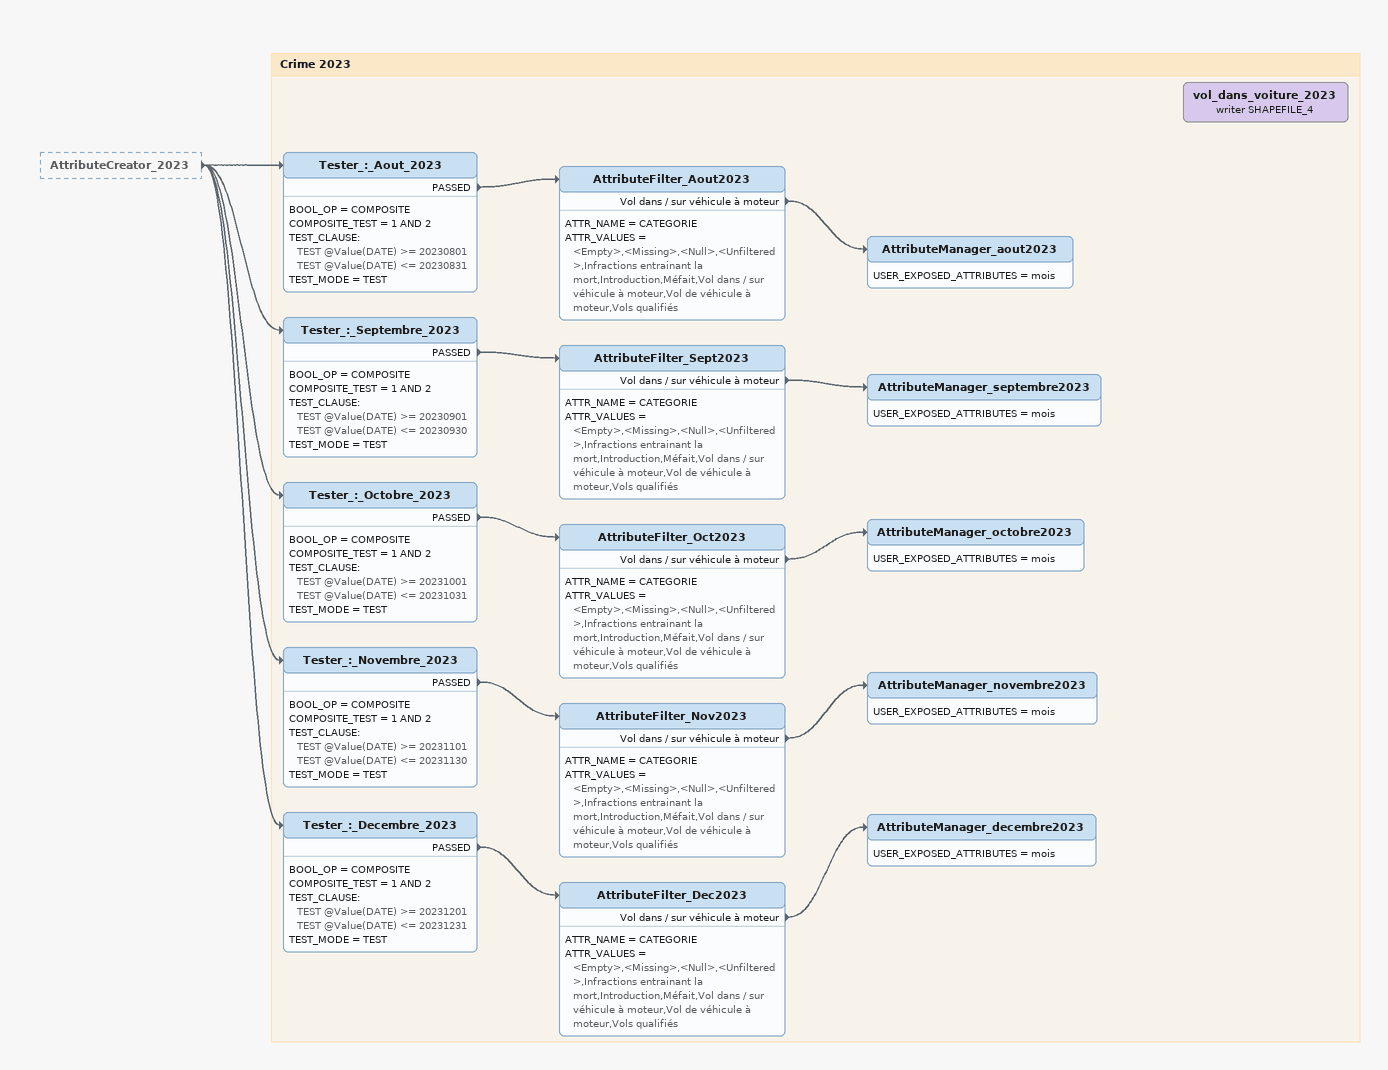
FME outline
AttributeCreator_2023 [outside]
    -> Tester_:_Aout_2023
    -> Tester_:_Septembre_2023
    -> Tester_:_Octobre_2023
    -> Tester_:_Novembre_2023
    -> Tester_:_Decembre_2023

Bookmark: Crime 2023
Tester_:_Aout_2023
    BOOL_OP = COMPOSITE
    COMPOSITE_TEST = 1 AND 2
    TEST_CLAUSE:
      TEST @Value(DATE) >= 20230801
      TEST @Value(DATE) <= 20230831
    TEST_MODE = TEST
    PASSED -> AttributeFilter_Aout2023
AttributeFilter_Aout2023
    ATTR_NAME = CATEGORIE
    ATTR_VALUES = <Empty>,<Missing>,<Null>,<Unfiltered>,Infractions entrainant la mort,Introduction,Méfait,Vol dans / sur véhicule à moteur,Vol de véhicule à moteur,Vols qualifiés
    Vol dans / sur véhicule à moteur -> AttributeManager_aout2023
AttributeManager_aout2023
    USER_EXPOSED_ATTRIBUTES = mois
Tester_:_Septembre_2023
    BOOL_OP = COMPOSITE
    COMPOSITE_TEST = 1 AND 2
    TEST_CLAUSE:
      TEST @Value(DATE) >= 20230901
      TEST @Value(DATE) <= 20230930
    TEST_MODE = TEST
    PASSED -> AttributeFilter_Sept2023
AttributeFilter_Sept2023
    ATTR_NAME = CATEGORIE
    ATTR_VALUES = <Empty>,<Missing>,<Null>,<Unfiltered>,Infractions entrainant la mort,Introduction,Méfait,Vol dans / sur véhicule à moteur,Vol de véhicule à moteur,Vols qualifiés
    Vol dans / sur véhicule à moteur -> AttributeManager_septembre2023
AttributeManager_septembre2023
    USER_EXPOSED_ATTRIBUTES = mois
Tester_:_Octobre_2023
    BOOL_OP = COMPOSITE
    COMPOSITE_TEST = 1 AND 2
    TEST_CLAUSE:
      TEST @Value(DATE) >= 20231001
      TEST @Value(DATE) <= 20231031
    TEST_MODE = TEST
    PASSED -> AttributeFilter_Oct2023
AttributeFilter_Oct2023
    ATTR_NAME = CATEGORIE
    ATTR_VALUES = <Empty>,<Missing>,<Null>,<Unfiltered>,Infractions entrainant la mort,Introduction,Méfait,Vol dans / sur véhicule à moteur,Vol de véhicule à moteur,Vols qualifiés
    Vol dans / sur véhicule à moteur -> AttributeManager_octobre2023
AttributeManager_octobre2023
    USER_EXPOSED_ATTRIBUTES = mois
Tester_:_Novembre_2023
    BOOL_OP = COMPOSITE
    COMPOSITE_TEST = 1 AND 2
    TEST_CLAUSE:
      TEST @Value(DATE) >= 20231101
      TEST @Value(DATE) <= 20231130
    TEST_MODE = TEST
    PASSED -> AttributeFilter_Nov2023
AttributeFilter_Nov2023
    ATTR_NAME = CATEGORIE
    ATTR_VALUES = <Empty>,<Missing>,<Null>,<Unfiltered>,Infractions entrainant la mort,Introduction,Méfait,Vol dans / sur véhicule à moteur,Vol de véhicule à moteur,Vols qualifiés
    Vol dans / sur véhicule à moteur -> AttributeManager_novembre2023
AttributeManager_novembre2023
    USER_EXPOSED_ATTRIBUTES = mois
Tester_:_Decembre_2023
    BOOL_OP = COMPOSITE
    COMPOSITE_TEST = 1 AND 2
    TEST_CLAUSE:
      TEST @Value(DATE) >= 20231201
      TEST @Value(DATE) <= 20231231
    TEST_MODE = TEST
    PASSED -> AttributeFilter_Dec2023
AttributeFilter_Dec2023
    ATTR_NAME = CATEGORIE
    ATTR_VALUES = <Empty>,<Missing>,<Null>,<Unfiltered>,Infractions entrainant la mort,Introduction,Méfait,Vol dans / sur véhicule à moteur,Vol de véhicule à moteur,Vols qualifiés
    Vol dans / sur véhicule à moteur -> AttributeManager_decembre2023
AttributeManager_decembre2023
    USER_EXPOSED_ATTRIBUTES = mois
vol_dans_voiture_2023 (writer SHAPEFILE_4)
